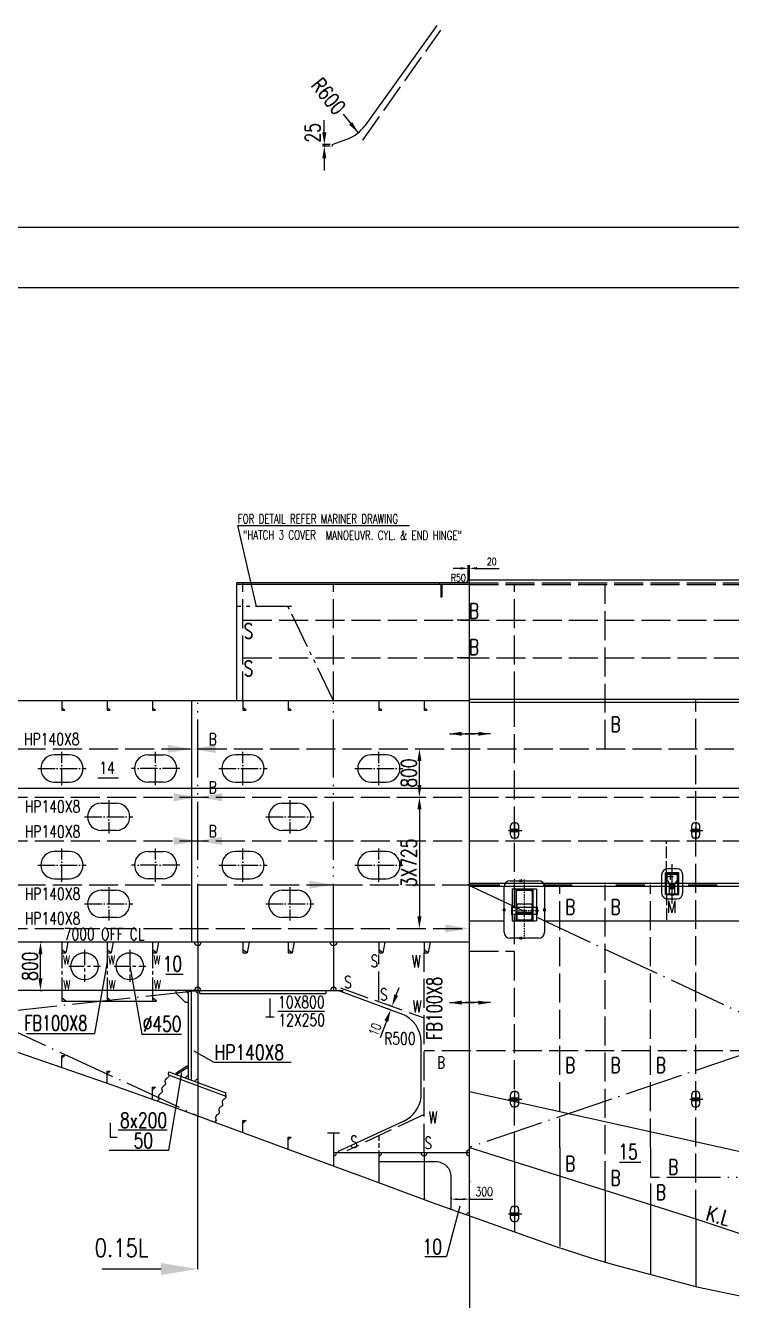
# Model space of a CAD drawing. Extents: x 373818 to 564480, y 322172 to 634257.
# Drawn here: x 432987 to 444682, y 334195 to 355310 of the extents above; entities that cross this region are included whole.
import ezdxf
from ezdxf.enums import TextEntityAlignment as Align

# ---------------------------------------------------------------- set-up
doc = ezdxf.new("R2010")
doc.units = 0
doc.header["$LTSCALE"] = 40
doc.header["$MEASUREMENT"] = 0
for name, pattern in [('ACAD_ISO02W100', [15, 12, -3]), ('ACAD_ISO03W100', [30, 12, -18]), ('ACAD_ISO04W100', [30.5, 24, -3, 0.5, -3]), ('ACAD_ISO05W100', [34, 24, -3, 0.5, -3, 0.5, -3]), ('CENTER', [50.800000000000004, 31.75, -6.35, 6.35, -6.35]), ('DASHDOT', [1, 0.5, -0.25, 0, -0.25]), ('H', [6, 4, -2]), ('HIDDEN', [0.375, 0.25, -0.125]), ('P01', [16.5, 10, -1.5, 1, -1.5, 1, -1.5])]:
    doc.linetypes.add(name, pattern=pattern)
doc.layers.get('0').update_dxf_attribs({"linetype": 'CONTINUOUS'})
doc.layers.get('DEFPOINTS').update_dxf_attribs({"linetype": 'CONTINUOUS'})
for name, color, linetype in [('BEAR', 7, 'CONTINUOUS'), ('BT_ENG', 7, 'CONTINUOUS'), ('C', 7, 'CONTINUOUS'), ('C-CEN', 4, 'ACAD_ISO04W100'), ('C-CON', 4, 'CONTINUOUS'), ('C-DAS', 4, 'ACAD_ISO02W100'), ('CENTER', 3, 'CENTER'), ('TEXT-25', 7, 'CONTINUOUS'), ('Y-CON', 2, 'CONTINUOUS'), ('Y-DAS', 2, 'ACAD_ISO02W100'), ('Y-H', 2, 'ACAD_ISO03W100'), ('Y-PH', 2, 'ACAD_ISO05W100')]:
    doc.layers.add(name, color=color, linetype=linetype)
doc.styles.add('DM', font='romans.shx', dxfattribs={"bigfont": 'hzdx.shx'})
doc.styles.add('ROMANS', font='romans.shx', dxfattribs={"width": 0.75, "height": 250, "bigfont": 'hzdx.shx'})
doc.dimstyles.new('DM-100', dxfattribs={"dimscale": 0, "dimtxt": 250, "dimasz": 200, "dimexe": 30, "dimexo": 30, "dimgap": 50, "dimtad": 1, "dimdec": 0, "dimzin": 0, "dimdsep": 46, "dimtxsty": 'ROMANS', "dimcen": 0, "dimclrd": 1, "dimclre": 1, "dimclrt": 1, "dimadec": 0, "dimazin": 0, "dimtfac": 1, "dimtdec": 0, "dimtmove": 0, "dimatfit": 3, "dimfxl": 0, "dimtolj": 1, "dimtzin": 0, "dimarcsym": 0})

# ---------------------------------------------------------------- blocks, each defined once
blk = doc.blocks.new('POT')
at = {"color": 90, "linetype": 'Continuous'}
for p, q in [((-0.9925530907421489, 0), (1.166671234090245, 0)), ((-0.6750000000001819, -0.75), (-0.6750000000001819, 0.75)), ((-0.6750000000001819, 0.1999999999534339), (0.6750000000001819, 0.1999999999534339)), ((-0.1750000000001819, 1.25), (0.1750000000001819, 1.250000000232831)), ((0, 1.440322933252901), (0, -1.517255435232073)), ((0.6750000000001819, -0.75), (0.6750000000001819, 0.7500000002328306)), ((-0.6750000000001819, -0.1999999999534339), (0.6750000000001819, -0.1999999999534339)), ((-0.1750000000001819, -1.25), (0.1750000000001819, -1.25))]:
    blk.add_line(p, q, dxfattribs=at)
for centre, start, end in [((-0.1750000000001819, 0.75), 90, 180), ((0.1750000000001819, 0.7500000002328306), 0, 90), ((-0.1750000000001819, -0.75), 180, 270), ((0.1750000000001819, -0.75), 270, 0)]:
    blk.add_arc(centre, 0.5, start, end, dxfattribs=at)
blk = doc.blocks.new('*X118')
at = {"color": 0}
for p, q in [((45016.56986430842, -1105591.827123129), (45022.20348385148, -1105586.193503586)), ((45016.56986430858, -1105589.705802785), (45020.08216350806, -1105586.193503586)), ((45016.56986430875, -1105587.584482441), (45017.96084316465, -1105586.193503585)), ((45016.61560235704, -1105593.902705424), (45024.27894996405, -1105586.239357817)), ((45018.44612453646, -1105594.193503588), (45024.56986430872, -1105588.069763816)), ((45020.56744487981, -1105594.193503588), (45024.56986430856, -1105590.191084159)), ((45022.68876522315, -1105594.193503588), (45024.56986430842, -1105592.312404503))]:
    blk.add_line(p, q, dxfattribs=at)
blk = doc.blocks.new('A$C0C446545')
at = {"color": 3, "linetype": 'DASHDOT'}
for p, q in [((0, -7.666666774312034), (0, 1)), ((0.2666666669538245, -1.800000013783574), (-1.066666667873506, -1.800000013783574)), ((-0.4000000004598405, -2.466666685417295), (-0.4000000004598405, -1.133333341917023)), ((0.666666667413665, -3.933333419961855), (-0.666666667413665, -3.933333419961855))]:
    blk.add_line(p, q, dxfattribs=at)
at = {"color": 5, "linetype": 'HIDDEN'}
for p, q in [((-1.466666668333346, -5.666666823206469), (-1.466666668333346, -0.8666667300276458)), ((1.466666668333346, -0.8666667297948152), (-1.466666668333346, -0.8666667300276458)), ((-1.266666668117978, -5.666666823206469), (-1.266666668117978, -0.8666667297948152)), ((1.266666668088874, -1.066666731378064), (-1.266666668117978, -1.066666731145233)), ((1.266666668088874, -5.6666668234393), (1.266666668088874, -0.8666667297948152)), ((1.466666668333346, -5.6666668234393), (1.466666668333346, -0.8666667297948152)), ((-1.266666668117978, -5.514889009762555), (1.266666668088874, -5.514889009762555)), ((-1.466666668333346, -5.666666823206469), (1.466666668333346, -5.6666668234393))]:
    blk.add_line(p, q, dxfattribs=at)
at = {"color": 7, "linetype": 'Continuous'}
for p, q in [((-1.133333334611962, -2.533333352766931), (-1.133333334611962, -1.466666677733883)), ((1.133333334611962, -2.533333352766931), (1.133333334611962, -1.466666677733883)), ((-0.6000000004423782, -5.506666765548289), (-0.6000000004423782, -3.400000082561746)), ((-0.5333333339949604, -4.400000090477988), (-0.5333333339367528, -3.466666749445722)), ((-0.4666666671982966, -3.400000082328916), (0.4666666671982966, -3.400000082328916)), ((0.466666667140089, -4.466666757594794), (-0.4666666672565043, -4.466666757594794)), ((0.5333333339367528, -3.466666749678552), (0.5333333338785451, -4.400000090477988)), ((0.6000000005878974, -5.506666765315458), (0.6000000005878974, -3.400000082561746))]:
    blk.add_line(p, q, dxfattribs=at)
at = {"color": 7}
for p, q in [((-1.133333334611962, -2.533333352766931), (-0.6000000004423782, -3.400000082561746)), ((-0.8666666676581372, -1.200000009033829), (0.8666666676581372, -1.200000009033829)), ((0.6000000005878974, -3.400000082561746), (1.133333334611962, -2.533333352766931)), ((-0.3333333334594499, -5.600000099511817), (0.3333333336340729, -5.600000099511817)), ((-0.3333333334594499, -5.773333434248343), (0.3333333336340729, -5.773333434015512))]:
    blk.add_line(p, q, dxfattribs=at)
blk.add_lwpolyline([(2.333333335991483, -5.333333441056311), (2.333333336020587, -1.333333333255723, 0.414213562373095), (1.000000002677552, 0), (-1.000000001135049, 0, 0.414213562373095), (-2.333333335991483, -1.333333333488554), (-2.333333335991483, -5.333333430811763, 0.414213562373095), (-1.000000002648449, -6.666666774312034), (1.000000002648449, -6.666666774312034, 0.4142135623714967)], format="xyb", close=True, dxfattribs=at)
for centre, major_axis, ratio, start_param, end_param in [((-0.8666666676581372, -1.466666677733883), (0.1885618091554437, 0.1885618091554437), 0.9999999998027771, 0.7853981634960596, 2.356194490093733), ((-0.4000000004598405, -1.800000013783574), (0.3299831660260679, 0.3299831660260679), 0.9999999999999998, 3.307422224985147e-09, 6.283185310487008), ((0.8666666676581372, -1.466666677733883), (-0.1885618091554437, 0.1885618091554437), 0.9999999998027773, 3.926990817085853, 5.497787143683526), ((-0.3333333334594499, -5.333333430811763), (-0.1885618091760232, 0.1885618091760232), 0.9999999996936377, 0.7853981635506293, 2.356194490039163), ((-0.3333333334594499, -5.506666765548289), (-0.1885618091760232, 0.1885618091760232), 0.9999999996936377, 0.7853981635506293, 2.356194490039163), ((0.3333333336340729, -5.333333430811763), (0.1885618091554437, 0.1885618091554437), 0.9999999998027771, 3.926990817085853, 5.497787143683526), ((0.3333333336340729, -5.506666765315458), (0.1885618091554437, 0.1885618091554437), 0.9999999998027771, 3.926990817085853, 5.497787143683526)]:
    blk.add_ellipse(centre, major_axis=major_axis, ratio=ratio, start_param=start_param, end_param=end_param, dxfattribs=at)
at = {"color": 7, "linetype": 'Continuous'}
for centre, major_axis, ratio, start_param, end_param in [((-0.4666666671982966, -3.466666749445722), (0.04714045230227158, 0.04714045230227158), 0.9999999983606968, 0.7853981642170998, 2.356194489372693), ((-0.4666666672565043, -4.400000090477988), (-0.04714045230227158, 0.04714045230227159), 0.9999999983606968, 0.7853981642170997, 2.356194489372693), ((0.4666666671982966, -3.466666749678552), (-0.04714045235049238, 0.04714045235049238), 0.9999999998073206, 3.926990817083581, 5.497787143685798), ((0.466666667140089, -4.400000090477988), (0.04714045230227158, 0.04714045230227158), 0.9999999983606968, 3.926990817806893, 5.497787142962486)]:
    blk.add_ellipse(centre, major_axis=major_axis, ratio=ratio, start_param=start_param, end_param=end_param, dxfattribs=at)
at = {"color": 2, "xscale": 0.1333333334769122, "yscale": 0.1333333344664425, "zscale": 0.1333333333333332}
blk.add_blockref('*X118', (-6002.742655387905, 147408.0935996855), dxfattribs=at)
blk = doc.blocks.new('*D126')
at = {"color": 1, "linetype": 'ByBlock', "transparency": 16777216}
blk.add_line((438246.9159325937, 344664.1178695883), (438499.7791315096, 344354.1820655352), dxfattribs=at)
blk.add_solid([(438399.1755157228, 344530.2219008047), (438347.5195483806, 344488.0780343188), (438499.7791315096, 344354.1820655352)], dxfattribs=at)
at = {"layer": 'DEFPOINTS', "color": 0, "linetype": 'ByBlock', "transparency": 16777216}
for p in [(438120.4843331357, 344819.0857716149), (438499.7791315096, 344354.1820655352)]:
    blk.add_point(p, dxfattribs=at)
at = {"color": 1, "linetype": 'ByBlock', "transparency": 16777216, "insert": (438006.4701229103, 344958.8336118352), "char_height": 250, "attachment_point": 5, "rotation": 309.2095157245626, "style": 'ROMANS'}
blk.add_mtext('\\A1;R600', dxfattribs=at)
blk = doc.blocks.new('*D127')
at = {"color": 1, "linetype": 'ByBlock', "transparency": 16777216}
for p, q in [((437937.0843153833, 344360.3830582125), (437937.0843153833, 344560.3830582125)), ((438034.9961420273, 344160.3830582125), (437907.0843153833, 344160.3830582125)), ((438034.9961420273, 344130.3830582125), (437907.0843153833, 344130.3830582125)), ((437937.0843153833, 344160.3830582125), (437937.0843153833, 344130.3830582125)), ((437937.0843153833, 344160.3830582125), (437937.0843153833, 344130.3830582125)), ((437937.0843153833, 343930.3830582125), (437937.0843153833, 343730.3830582125))]:
    blk.add_line(p, q, dxfattribs=at)
for points in [[(437903.75098205, 344360.3830582125), (437970.4176487167, 344360.3830582125), (437937.0843153833, 344160.3830582125)], [(437903.75098205, 343930.3830582125), (437970.4176487167, 343930.3830582125), (437937.0843153833, 344130.3830582125)]]:
    blk.add_solid(points, dxfattribs=at)
at = {"layer": 'DEFPOINTS', "color": 0, "linetype": 'ByBlock', "transparency": 16777216}
for p in [(437937.0843153833, 344130.3830582125), (438064.9961420273, 344160.3830582125), (438064.9961420273, 344130.3830582125)]:
    blk.add_point(p, dxfattribs=at)
at = {"color": 1, "linetype": 'ByBlock', "transparency": 16777216, "insert": (437743.4370474578, 344353.6281671175), "char_height": 250, "attachment_point": 5, "rotation": 90, "style": 'ROMANS'}
blk.add_mtext('\\A1;25', dxfattribs=at)
blk = doc.blocks.new('*D177')
at = {"color": 1, "linetype": 'ByBlock', "transparency": 16777216}
for p, q in [((430047.3164491937, 329695.2487737335), (430083.128587695, 329695.2487737335)), ((430053.128587695, 329095.2487737335), (430053.128587695, 329495.2487737335)), ((430047.3164491937, 328895.2487737335), (430083.128587695, 328895.2487737335))]:
    blk.add_line(p, q, dxfattribs=at)
for points in [[(430019.7952543617, 329495.2487737335), (430086.4619210283, 329495.2487737335), (430053.128587695, 329695.2487737335)], [(430019.7952543617, 329095.2487737335), (430086.4619210283, 329095.2487737335), (430053.128587695, 328895.2487737335)]]:
    blk.add_solid(points, dxfattribs=at)
at = {"layer": 'DEFPOINTS', "color": 0, "linetype": 'ByBlock', "transparency": 16777216}
for p in [(430017.3164491937, 329695.2487737335), (430053.128587695, 329695.2487737335), (430017.3164491937, 328895.2487737335)]:
    blk.add_point(p, dxfattribs=at)
at = {"color": 1, "linetype": 'ByBlock', "transparency": 16777216, "insert": (429878.128587695, 329295.2487737335), "char_height": 250, "attachment_point": 5, "rotation": 90, "style": 'ROMANS'}
blk.add_mtext('\\A1;800', dxfattribs=at)
blk = doc.blocks.new('A$C07C36C22')
at = {"color": 1, "linetype": 'Continuous'}
blk.add_line((-22.49999999132706, 1.047737896442413e-09), (22.49999999004649, 1.047737896442413e-09), dxfattribs=at)
blk.add_lwpolyline([(-15.00000000064028, -29.99999999871943), (-6.402842700481415e-10, 1.280568540096283e-09), (14.99999999935972, -29.99999999871943)], dxfattribs=at)
blk.add_arc((-6.402842700481415e-10, 1.047737896442413e-09), 15, 0, 180, dxfattribs=at)
blk = doc.blocks.new('A$C3AD834F0')
at = {"color": 3, "linetype": 'DASHDOT'}
for p, q in [((-1.164153218269348e-10, 454.9999988032505), (0, -535.0000011965167)), ((242.0000000155414, -60.00000119907781), (-241.9999999925494, -60.00000119907781))]:
    blk.add_line(p, q, dxfattribs=at)
at = {"color": 5, "linetype": 'HIDDEN'}
for p, q in [((-200.0000000026193, 304.9999988030177), (200.0000000256114, 304.9999988030177)), ((-200.0000000026193, 304.9999988030177), (-200.0000000026193, -235.0000054528937)), ((-140.0000000026193, 304.9999988030177), (-140.0000000026193, -235.0000054528937)), ((-140.0000000026193, 289.9999988030177), (140.0000000256114, 289.9999988030177)), ((140.0000000256114, 304.9999988030177), (140.0000000256114, -235.0000054528937)), ((200.0000000256114, 304.9999988030177), (200.0000000256114, -235.0000054528937)), ((-211.9999999826541, 2.499998800922185), (-199.999999992433, 2.499998800922185)), ((-211.9999999826541, 2.499998800922185), (-211.9999999826541, -122.5000011990778)), ((211.9999999826541, 2.499998800922185), (199.999999992433, 2.499998800922185)), ((211.9999999826541, 2.499998800922185), (211.9999999826541, -122.5000011990778)), ((-211.9999999826541, -122.5000011990778), (-199.999999992433, -122.5000011990778)), ((-199.999999992433, -2.500001199077815), (199.999999992433, -2.500001199077815)), ((-199.999999992433, -117.5000011990778), (199.999999992433, -117.5000011990778)), ((-198.499999953201, -2.500001199077815), (-199.4999999774154, -3.500001223292202)), ((-199.4999999768334, -3.500001220963895), (-199.4999999768334, -116.5000011702068)), ((-198.499999953201, -117.5000011990778), (-199.4999999774154, -116.5000011748634)), ((-198.499999953201, -2.500001199077815), (-198.499999953201, -117.5000011990778)), ((198.499999953201, -2.500001199077815), (199.4999999774154, -3.500001223292202)), ((198.499999953201, -2.500001199077815), (198.499999953201, -117.5000011990778)), ((198.499999953201, -117.5000011990778), (199.4999999774154, -116.5000011748634)), ((199.4999999768334, -3.500001220963895), (199.4999999768334, -116.5000011702068)), ((211.9999999826541, -122.5000011990778), (199.999999992433, -122.5000011990778)), ((200.0000000256114, -235.0000054528937), (-200.0000000026193, -235.0000054528937)), ((140.0000000256114, -226.2149319099262), (-140.0000000026193, -226.2149319099262))]:
    blk.add_line(p, q, dxfattribs=at)
at = {"color": 7, "linetype": 'Continuous'}
for p, q in [((-125, 54.99999880092219), (-125, -194.9995606904849)), ((-125, 54.99999880092219), (125, 54.99999880092219)), ((125, 54.99999880092219), (125, -194.9995606904849)), ((-125, -83.30157687189057), (125, -83.30157687189057)), ((-125, -95.00030021881685), (125, -95.00030021881685))]:
    blk.add_line(p, q, dxfattribs=at)
at = {"color": 1, "linetype": 'Continuous'}
blk.add_line((-125, 0), (125, 0), dxfattribs=at)
blk.add_lwpolyline([(-235.0000000001164, 434.9999988034833), (234.9999999998836, 434.9999988034833, -0.4142135623730951), (334.9999999998836, 334.9999988034833), (335, -415.0000011965167, -0.4142135623730951), (235, -515.0000011965167), (-235, -515.0000011965167, -0.4142135623730951), (-335, -415.0000011965167), (-335.0000000001164, 334.9999988034833, -0.4142135623730951)], format="xyb", close=True, dxfattribs=at)
at = {"color": 7, "linetype": 'Continuous'}
blk.add_lwpolyline([(127.5000000024447, 259.9999988032505), (127.5000000024447, -194.9995606902521, -0.414213562373056), (107.5000000024447, -214.9995606902521), (-107.5000000022119, -214.9995606902521, -0.4142135623731341), (-127.5000000022119, -194.9995606902521), (-127.5000000022119, 259.9999988032505, -0.4142135623730951), (-107.5000000022119, 279.9999988032505), (107.5000000024447, 279.9999988032505, -0.4142135623730951)], format="xyb", close=True, dxfattribs=at)
at = {"color": 7}
for centre, start, end in [((-105, -194.9995606904849), 180, 270), ((105, -194.9995606904849), 270, 0)]:
    blk.add_arc(centre, 20, start, end, dxfattribs=at)
at = {"color": 7, "linetype": 'Continuous', "rotation": 270}
for p in [(-49.66362520190887, 434.999998805346), (-49.66365698073059, -514.9999906027224)]:
    blk.add_blockref('A$C07C36C22', p, dxfattribs=at)
at = {"color": 7, "linetype": 'Continuous'}
for p in [(-335.0000000000582, -40.00000119651668), (334.9999999999418, -40.00000119651668)]:
    blk.add_blockref('A$C07C36C22', p, dxfattribs=at)

msp = doc.modelspace()

# ---------------------------------------------------------------- linework, layer by layer
for p, q in [((439799.4565683622, 355310.3462229957), (438608.021708773, 353649.4135995797)), ((438064.9961420273, 353340.4355026354), (438325.6964191311, 353435.3226435662)), ((440339.9961420273, 344105.3830582133), (440339.9961420273, 344155.3830582133)), ((433690.016142027, 340130.3830582138), (433656.676142027, 339951.7133606471)), ((434440.016142027, 340130.3830582138), (434406.676142027, 339951.7133606471)), ((435190.016142027, 340130.3830582138), (435156.676142027, 339951.7133606471)), ((436690.016142027, 340130.3830582138), (436656.676142027, 339951.7133606471)), ((437440.016142027, 340130.3830582138), (437406.676142027, 339951.7133606471)), ((438940.0161420271, 340130.3830582137), (438906.6761420271, 339951.713360647)), ((439690.0161420271, 340130.3830582137), (439656.6761420271, 339951.713360647)), ((434339.996142027, 339804.6286246683), (434128.3541337115, 338617.8983253517)), ((434714.996142027, 339735.1300536481), (434912.8315786619, 338605.3388411846)), ((435479.9961420269, 339330.3830582138), (435479.9961420269, 339291.1825020509)), ((435679.9961420269, 339330.3830582138), (435679.996142027, 337863.9926286562)), ((435729.9961420269, 339330.3830582138), (435729.9961420269, 337845.5220613147)), ((435859.996142027, 339330.3830582139), (437964.9961420269, 339330.3830582139)), ((435874.996142027, 339280.3830582139), (435874.9961420272, 339330.3830582139)), ((437964.9961420269, 339330.3830582139), (437964.9961420269, 339280.3830582139)), ((438089.996142027, 339330.3830582139), (438251.2149961804, 339330.3830582139)), ((438189.9961420274, 339325.9164483819), (439215.1845906473, 338942.402701067)), ((439124.171230534, 339243.210082494), (439176.0786453063, 339380.7090942148)), ((433656.676142027, 339151.7133606473), (435089.996142027, 339151.7133606472)), ((435635.6000309634, 339130.3830582139), (435479.9961420269, 339291.182502051)), ((435679.9961420269, 339130.3830582139), (435635.6000309634, 339130.3830582139)), ((435874.996142027, 339280.3830582139), (437964.9961420269, 339280.3830582139)), ((437942.3698693223, 338983.2222919713), (437169.0016595497, 338983.2222919713)), ((439022.4574303994, 339014.5458359551), (438989.0249177364, 339027.166983409)), ((439043.8541639454, 339071.3143456826), (439010.4216512823, 339083.9354931365)), ((438965.1661846688, 338822.3969639813), (438859.8842240172, 338543.5126156639)), ((435774.7570771883, 338331.5495518771), (436106.1098798043, 338142.7530523485)), ((439539.9961420257, 337560.9276737589), (439539.996142026, 338474.0983048995)), ((433589.996142027, 338253.9086787652), (433589.996142027, 338253.9086787652)), ((436106.1098798043, 338142.7530523485), (437388.5600240447, 338142.7530523485)), ((435479.9961420269, 337956.184287669), (435479.9961420269, 337937.8748980224)), ((445554.6408029679, 336495.7383972727), (440339.9961420273, 337648.3406536835)), ((435834.1461420272, 337257.0478695422), (435834.1461420272, 334716.4305822824)), ((435334.1688084554, 337013.5490418257), (434520.502384837, 337013.5490418257)), ((439254.908815461, 337167.4569070785), (438167.4843892618, 336660.2937785737)), ((434374.6509530434, 336686.0105698393), (435359.2936803222, 336686.0105698393)), ((438167.4843892618, 336660.2937785737), (438167.4843892618, 336640.2937785737)), ((439589.9961420271, 336490.2937785737), (438839.996142027, 336490.2937785737)), ((439789.9961420273, 336490.2937785737), (439589.9961420271, 336490.2937785737)), ((440039.9961420273, 335706.6834656688), (440039.9961420273, 336240.2937785737)), ((440339.9961420272, 336182.3931668307), (440339.9961420272, 336142.8580365471)), ((440184.3120956368, 335756.7630872355), (439958.6292668564, 334922.6532575232)), ((440339.9961420269, 335599.7793764496), (440339.9961420269, 328609.9878677356)), ((439600.4806917306, 334922.6532575232), (439958.6292668564, 334922.6532575232))]:
    msp.add_line(p, q)
at = {"color": 2}
msp.add_line((418280.0053250678, 350971.5503269851), (563380.0053250678, 350971.5503269881), dxfattribs=at)
at = {"ltscale": 1.5}
for p, q in [((436813.1038942953, 345689.8272757318, 26.98023331562181), (436503.491868563, 347029.262876079, -50.00000000000853)), ((436489.9961420269, 344130.3830582133), (436489.9961420269, 346080.2937785737))]:
    msp.add_line(p, q, dxfattribs=at)
at = {"color": 3, "linetype": 'ByBlock', "ltscale": 1.5}
for p, q in [((440194.9961420273, 346320.2937785739), (440069.9961420273, 346320.2937785739)), ((440319.9961420273, 346320.2937785739), (440339.9961420273, 346320.2937785739)), ((440464.9961420273, 346320.2937785739), (440831.6628086939, 346320.2937785739))]:
    msp.add_line(p, q, dxfattribs=at)
at = {"linetype": 'ByBlock', "ltscale": 1.5}
for p, q in [((440319.9961420273, 346130.2937785739), (440319.9961420273, 346370.2937785739)), ((440339.9961420273, 346050.2937785728), (440339.9961420273, 346370.2937785739))]:
    msp.add_line(p, q, dxfattribs=at)
at = {"color": 2, "linetype": 'P01', "ltscale": 1.5}
for p, q in [((437394.9961420372, 345689.8272757318), (436494.9961420509, 345689.8272757318)), ((438089.9961420269, 344128.267712481), (437334.996142038, 345689.8272757318))]:
    msp.add_line(p, q, dxfattribs=at)
at = {"color": 1, "linetype": 'ByBlock'}
for p, q in [((439512.6938835126, 342730.2937785738), (439512.6938835126, 343130.2937785739)), ((439512.6938835126, 342330.2937785738), (439512.6938835126, 340555.293778574))]:
    msp.add_line(p, q, dxfattribs=at)
at = {"color": 0, "lineweight": -2}
for p, q in [((440039.9961420273, 335906.132877902), (440039.9961420273, 335872.0737292614)), ((440139.9961420273, 335873.0737292614), (440239.9961420273, 335873.0737292614)), ((440339.9961420273, 335906.132877902), (440339.9961420273, 335872.0737292614)), ((440339.9961420273, 335873.0737292614), (440731.281856313, 335873.0737292614))]:
    msp.add_line(p, q, dxfattribs=at)
at = {"linetype": 'ACAD_ISO05W100'}
msp.add_line((444089.9961420273, 335547.6014708814), (445539.9961420272, 335060.3671282071), dxfattribs=at)
at = {"color": 0, "linetype": 'ByBlock'}
msp.add_line((435234.1461420272, 334716.4305822824), (434255.7686810631, 334716.4305822824), dxfattribs=at)
for points in [[(440339.9961420273, 344155.3830582133), (512339.9961420272, 344155.3830582134)], [(440339.9961420273, 344105.3830582133), (512339.9961420272, 344105.3830582134)], [(431239.996142027, 342680.3830582128), (458989.996142027, 342680.3830582097)], [(440339.9961420273, 341105.2937785736), (465439.9961420271, 341105.2937785736)], [(440339.9961420273, 341055.2937785736), (465439.9961420271, 341055.2937785736)], [(435357.8596506211, 337929.6909536089), (436305.5730229593, 337579.594880324)], [(435361.2906952151, 337981.7260370053), (436306.1740337823, 337632.6754103072)]]:
    msp.add_lwpolyline(points)
for centre in [(433964.996142027, 339730.3830582139), (434714.996142027, 339730.3830582139)]:
    msp.add_circle(centre, 225)
for centre, radius, start, end in [((438120.4843331357, 353999.1382160377), 600, 290.0000000000028, 324.3470351407295), ((435679.9961420269, 339330.3830582139), 35, 180, 269.9999999991424), ((435839.996142027, 339330.3830582139), 50, 0, 180), ((435839.9961420275, 339330.3830582139), 35, 180, 269.9999999991424), ((438089.996142027, 339330.3830582139), 50, 0, 180), ((439039.996142026, 338474.0983048996), 500, 359.9999999999814, 69.48963043936233), ((435679.9961420269, 337863.9926286562), 50, 90, 159.7251980305145), ((435839.996142027, 337804.8868131633), 50, 90.00000000013338, 159.7251980304914), ((439043.5692935091, 337620.5966277621), 500, 295.0038426414465, 353.1461070785969), ((438089.9961420271, 336640.2937785737), 50, 270, 0), ((438839.996142027, 336640.2937785737), 50, 270, 0), ((439589.996142027, 336640.2937785737), 50, 180, 0), ((440339.9961420273, 336640.2937785737), 50, 90, 270), ((439789.9961420273, 336240.2937785737), 250, 0, 90.00000000000037), ((440339.9961420273, 335599.7793764494), 50, 90, 160.3866289276889)]:
    msp.add_arc(centre, radius, start, end)
at = {"ltscale": 1.5}
msp.add_arc((440269.9961420273, 346130.2937785739, 50.00000000000978), 50, 270, 7.016477563892661e-15, dxfattribs=at)
at = {"color": 3, "linetype": 'ByBlock', "ltscale": 1.5}
for points in [[(440194.9961420273, 346341.1271119072), (440194.9961420273, 346299.4604452405), (440319.9961420273, 346320.2937785739)], [(440464.9961420273, 346341.1271119072), (440464.9961420273, 346299.4604452405), (440339.9961420273, 346320.2937785739)]]:
    msp.add_solid(points, dxfattribs=at)
at = {"color": 1, "linetype": 'ByBlock'}
for points in [[(435339.9961571669, 343396.9604427171), (435339.9961571669, 343263.6271093838), (435739.9961571669, 343330.2937760504)], [(436139.9961723068, 343396.9604452404), (436139.9961723068, 343263.6271119072), (435739.9961723068, 343330.2937785738)], [(439479.3605501793, 343130.2937785739), (439546.0272168459, 343130.2937785739), (439512.6938835126, 343330.2937785739)], [(439479.3605501793, 342730.2937785738), (439546.0272168459, 342730.2937785738), (439512.6938835126, 342530.2937785738)], [(435439.9961571668, 342596.9604376706), (435439.9961571668, 342463.6271043373), (435839.9961571668, 342530.293771004)], [(436239.9961723067, 342596.9604401939), (436239.9961723067, 342463.6271068607), (435839.9961723067, 342530.2937735273)], [(439479.3605501793, 342330.2937785738), (439546.0272168459, 342330.2937785738), (439512.6938835126, 342530.2937785738)], [(435439.9961571668, 341871.9604376706), (435439.9961571668, 341738.6271043373), (435839.9961571668, 341805.293771004)], [(436239.9961723067, 341871.9604401939), (436239.9961723067, 341738.6271068607), (435839.9961723067, 341805.2937735273)], [(437689.996126887, 341146.9604427172), (437689.996126887, 341013.627109384), (438089.996126887, 341080.2937760506)], [(439479.3605501793, 340555.293778574), (439546.0272168459, 340555.293778574), (439512.6938835126, 340355.293778574)], [(439939.9961268874, 340421.9604427174), (439939.9961268874, 340288.6271093841), (440339.9961268874, 340355.2937760507)]]:
    msp.add_solid(points, dxfattribs=at)
for points in [[(439096.6508052379, 339265.1606278156), (439159.0211067786, 339241.6151414078), (439057.1994967851, 339066.2769799898)], [(438933.9810338984, 338834.1697071852), (438996.3513354391, 338810.6242207774), (439035.8026438919, 339009.5078686032)]]:
    msp.add_solid(points)
at = {"color": 0}
for points in [[(440139.9961420273, 335889.7403959281), (440139.9961420273, 335856.4070625947), (440039.9961420273, 335873.0737292614)], [(440239.9961420273, 335889.7403959281), (440239.9961420273, 335856.4070625947), (440339.9961420273, 335873.0737292614)]]:
    msp.add_solid(points, dxfattribs=at)
at = {"color": 0, "linetype": 'ByBlock'}
msp.add_solid([(435234.1461420272, 334816.4305822824), (435234.1461420272, 334616.4305822824), (435834.1461420272, 334716.4305822824)], dxfattribs=at)
at = {"layer": 'BEAR'}
for centre, start, end in [((435839.996142027, 340134.8496680451), 184.2692476541481, 355.7307523458518), ((435839.996142027, 340134.8496680457), 184.2692476547024, 355.7307523452976), ((435839.996142027, 340134.8496680449), 184.2692476539777, 355.7307523460223), ((435839.996142027, 340134.8496680449), 184.2692476539777, 355.7307523460223), ((435839.996142027, 340134.8496680449), 184.2692476533399, 355.7307523466602), ((435839.996142027, 340134.8496680451), 270.0000000000556, 355.7307523458518), ((438089.9961420269, 340134.8496680449), 184.2692476539777, 355.7307523460223), ((438089.9961420269, 340134.8496680449), 184.2692476539777, 355.7307523460223), ((438089.9961420269, 340134.8496680457), 184.2692476547024, 355.7307523452976), ((438089.9961420269, 340134.8496680451), 184.2692476541481, 355.7307523458518), ((438089.9961420269, 340134.8496680449), 184.2692476533399, 355.7307523466602), ((438089.9961420269, 340134.8496680449), 184.2692476533399, 355.7307523466602), ((438089.9961420269, 340134.8496680457), 184.2692476533399, 355.7307523466602), ((438089.9961420269, 340134.8496680451), 184.2692476533399, 355.7307523466602), ((438089.9961420269, 340134.8496680451), 270.0000000000556, 355.7307523458518), ((438089.9961420269, 340134.8496680451), 270, 355.7307523466602)]:
    msp.add_arc(centre, 60, start, end, dxfattribs=at)
at = {"layer": 'BT_ENG'}
msp.add_line((415780.0053250678, 351971.5503269881), (564380.0053250678, 351971.5503269881), dxfattribs=at)
at = {"layer": 'C'}
for p, q in [((435659.9705543023, 338077.2028294598), (435479.9961420269, 337956.1842876689)), ((435673.9205944277, 338056.4568327255), (435493.9461821523, 337935.4382909346)), ((435679.9961420269, 338077.2028294598), (435659.9705543023, 338077.2028294598)), ((435359.2936803222, 336686.0105698393), (435576.4404962336, 337967.1703576479))]:
    msp.add_line(p, q, dxfattribs=at)
for points in [[(435320.1574078926, 337868.978407522), (435297.3880272103, 337834.840692127), (435305.9266889376, 337780.7898017581), (435265.475454964, 337741.4358795523)], [(435265.4754549639, 337741.4358795523), (435242.7060742815, 337707.2981641573), (435251.2447360089, 337653.2472737884), (435210.7935020353, 337613.8933515827)], [(436266.920691992, 337522.4401302128), (436244.1513113096, 337488.3024148177), (436252.6899730369, 337434.2515244489), (436212.2387390633, 337394.8976022431)], [(436212.2387390633, 337394.8976022431), (436189.4693583809, 337360.7598868481), (436198.0080201082, 337306.7089964792), (436157.5567861346, 337267.3550742735)]]:
    msp.add_spline(points, degree=3, dxfattribs=at)
for points, knots in [([(435361.2906952151, 337981.7260370053), (435356.5663771098, 337975.683756822), (435344.3358222256, 337953.8246837948), (435376.6117168601, 337902.8241381079), (435339.1680696341, 337880.3757613702), (435320.1574078927, 337868.978407522)], [18.71734030597844, 18.71734030597844, 18.71734030597844, 18.71734030597844, 41.03447707782202, 95.7556566499216, 152.1917578880991, 152.1917578880991, 152.1917578880991, 152.1917578880991]), ([(435210.9340715458, 337613.9776266476), (435200.4258355494, 337603.3149846219), (435175.9044303868, 337578.4332665768), (435207.7427509028, 337528.1241507967), (435186.8983706615, 337506.8061964617), (435176.1979303757, 337499.1197812659)], [0, 0, 0, 0, 41.03447707782202, 95.7556566499216, 131.664864314241, 131.664864314241, 131.664864314241, 131.664864314241]), ([(436306.1740337823, 337632.6754103073), (436302.4033959675, 337627.3902803035), (436291.8418872604, 337606.1127060052), (436323.3750009595, 337556.2858607986), (436285.9313537334, 337533.837484061), (436266.920691992, 337522.4401302128)], [21.78905230260109, 21.78905230260109, 21.78905230260109, 21.78905230260109, 41.03447707782202, 95.7556566499216, 152.1917578880991, 152.1917578880991, 152.1917578880991, 152.1917578880991]), ([(436157.6973556452, 337267.4393493383), (436147.1891196488, 337256.7767073128), (436122.6677144862, 337231.8949892676), (436155.0589816923, 337180.7121383594), (436132.5825979525, 337159.2006598382), (436120.8884310402, 337151.1220143645)], [0, 0, 0, 0, 41.03447707782202, 95.7556566499216, 133.9515317561514, 133.9515317561514, 133.9515317561514, 133.9515317561514])]:
    msp.add_open_spline(points, degree=3, knots=knots, dxfattribs=at)
at = {"layer": 'C-CEN', "ltscale": 0.3}
for p, q in [((433589.9961420269, 342730.3384183934), (433589.9961420269, 343280.3384183934)), ((435141.9981180109, 342730.3384183934), (435141.9981180109, 343280.3384183934)), ((436589.996142027, 342730.3384183934), (436589.996142027, 343280.3384183934)), ((438839.9961420269, 342730.3384183934), (438839.9961420269, 343280.3384183934)), ((433189.9961420269, 343005.3384183934), (433989.9961420269, 343005.3384183934)), ((435541.9981180109, 343005.3384183934), (434741.9981180109, 343005.3384183934)), ((436189.996142027, 343005.3384183934), (436989.996142027, 343005.3384183934)), ((438439.9961420269, 343005.3384183934), (439239.9961420269, 343005.3384183934)), ((434365.9971300189, 342480.383058213), (434365.9971300189, 341930.383058213)), ((437365.9971300188, 342480.383058213), (437365.9971300188, 341930.383058213)), ((433965.9971300189, 342205.383058213), (434765.9971300189, 342205.383058213)), ((436965.9971300188, 342205.383058213), (437765.9971300188, 342205.383058213)), ((433589.9961420269, 341130.3384183935), (433589.9961420269, 341680.3384183935)), ((435141.9981180109, 341130.3384183935), (435141.9981180109, 341680.3384183935)), ((436589.996142027, 341130.3384183935), (436589.996142027, 341680.3384183935)), ((438839.9961420269, 341130.3384183935), (438839.9961420269, 341680.3384183935)), ((433189.9961420269, 341405.3384183935), (433989.9961420269, 341405.3384183935)), ((435541.9981180109, 341405.3384183935), (434741.9981180109, 341405.3384183935)), ((436189.996142027, 341405.3384183935), (436989.996142027, 341405.3384183935)), ((438439.9961420269, 341405.3384183935), (439239.9961420269, 341405.3384183935)), ((434365.9971300188, 341038.635848262), (434365.9971300188, 340488.635848262)), ((437365.9971300187, 341038.635848262), (437365.9971300187, 340488.635848262)), ((433965.9971300188, 340763.635848262), (434765.9971300188, 340763.635848262)), ((436965.9971300187, 340763.635848262), (437765.9971300187, 340763.635848262))]:
    msp.add_line(p, q, dxfattribs=at)
at = {"layer": 'C-CEN'}
for p, q in [((453089.9961420273, 341055.2937785736), (440339.9961420274, 336730.2937785737)), ((440364.9961420273, 341055.2937785736), (453114.9961420273, 335090.2937785737)), ((431339.996142027, 339330.3830582139), (435839.996142027, 337254.8868131632)), ((431339.996142027, 338835.6336277793), (435839.996142027, 339330.3830582139))]:
    msp.add_line(p, q, dxfattribs=at)
at = {"layer": 'C-CON'}
for p, q in [((438064.9961420273, 353340.4355026354), (438064.9961420273, 353310.4355026353)), ((440339.9961420271, 346080.2937785728, 50.00000000000853), (436489.996142027, 346080.2937785728, 50.00000000000843)), ((439839.9961420272, 346080.2937785727, 50.0000000000291), (439839.9961420272, 346050.2937785728, 50.0000000000291)), ((440319.9961420273, 346130.2937785739, 50.00000000000853), (465859.996142027, 346130.2937785739, 50.00000000000853)), ((440339.9961420271, 346050.2937785728, 50.00000000000853), (436489.9961420271, 346050.2937785728, 50.00000000000843)), ((439864.9961420272, 346050.2937785728, 50.0000000000291), (439864.9961420272, 345850.2937785728, 50.0000000000291)), ((439884.9961420272, 346050.2937785728, 50.0000000000291), (439884.9961420272, 345850.2937785728, 50.0000000000291)), ((439864.9961420272, 345850.2937785728, 50.0000000000291), (439884.9961420272, 345850.2937785728, 50.0000000000291)), ((435739.9961420273, 340130.3830582138), (435739.996142027, 344130.3830582133)), ((433714.9961420269, 343230.3384183934), (433464.9961420269, 343230.3384183934)), ((435016.9981180109, 343230.3384183934), (435266.9981180109, 343230.3384183934)), ((436714.996142027, 343230.3384183934), (436464.996142027, 343230.3384183934)), ((438964.9961420269, 343230.3384183934), (438714.9961420269, 343230.3384183934)), ((433464.9961420269, 342780.3384183934), (433714.9961420269, 342780.3384183934)), ((434188.0171691988, 342852.2139051497), (434529.3909471161, 342852.2139051497)), ((435266.9981180109, 342780.3384183934), (435016.9981180109, 342780.3384183934)), ((436464.996142027, 342780.3384183934), (436714.996142027, 342780.3384183934)), ((438714.9961420269, 342780.3384183934), (438964.9961420269, 342780.3384183934)), ((434240.9971300189, 342430.383058213), (434490.9971300189, 342430.383058213)), ((437240.9971300188, 342430.383058213), (437490.9971300188, 342430.383058213)), ((434490.9971300189, 341980.383058213), (434240.9971300189, 341980.383058213)), ((437490.9971300188, 341980.383058213), (437240.9971300188, 341980.383058213)), ((433714.9961420269, 341630.3384183935), (433464.9961420269, 341630.3384183935)), ((435016.9981180109, 341630.3384183935), (435266.9981180109, 341630.3384183935)), ((436714.996142027, 341630.3384183935), (436464.996142027, 341630.3384183935)), ((438964.9961420269, 341630.3384183935), (438714.9961420269, 341630.3384183935)), ((433464.9961420269, 341180.3384183935), (433714.9961420269, 341180.3384183935)), ((435266.9981180109, 341180.3384183935), (435016.9981180109, 341180.3384183935)), ((436464.996142027, 341180.3384183935), (436714.996142027, 341180.3384183935)), ((438714.9961420269, 341180.3384183935), (438964.9961420269, 341180.3384183935)), ((434240.9971300188, 340988.635848262), (434490.9971300188, 340988.635848262)), ((437240.9971300187, 340988.635848262), (437490.9971300187, 340988.635848262)), ((434490.9971300188, 340538.635848262), (434240.9971300188, 340538.635848262)), ((437490.9971300187, 340538.635848262), (437240.9971300187, 340538.635848262)), ((435313.0042425531, 339599.8285010708), (435601.7774395482, 339599.8285010708)), ((433002.4488311937, 338617.8983253517), (434128.3541337114, 338617.8983253517)), ((434912.8315786619, 338605.3388411846), (435570.9713358218, 338605.3388411846)), ((442824.8834144032, 336486.3822662566), (443180.042601222, 336486.3822662566))]:
    msp.add_line(p, q, dxfattribs=at)
for points in [[(440339.9961420273, 340480.3830582128), (440914.9961420269, 340480.3830582126)], [(441584.996142027, 340480.3830582125), (445824.9961362158, 340480.3830582113)]]:
    msp.add_lwpolyline(points, dxfattribs=at)
for centre, start, end in [((433464.9961420269, 343005.3384183934), 90.00000000000001, 270), ((433714.9961420269, 343005.3384183934), 270, 90.00000000000001), ((435016.9981180109, 343005.3384183934), 90.00000000000001, 270), ((435266.9981180109, 343005.3384183934), 270, 90.00000000000001), ((436464.996142027, 343005.3384183934), 90.00000000000001, 270), ((436714.996142027, 343005.3384183934), 270, 90.00000000000001), ((438714.9961420269, 343005.3384183934), 90.00000000000001, 270), ((438964.9961420269, 343005.3384183934), 270, 90.00000000000001), ((434240.9971300189, 342205.383058213), 90, 270), ((434490.9971300189, 342205.383058213), 270, 90), ((437240.9971300188, 342205.383058213), 90, 270), ((437490.9971300188, 342205.383058213), 270, 90), ((433464.9961420269, 341405.3384183935), 90.00000000000001, 270), ((433714.9961420269, 341405.3384183935), 270, 90.00000000000001), ((435016.9981180109, 341405.3384183935), 90.00000000000001, 270), ((435266.9981180109, 341405.3384183935), 270, 90.00000000000001), ((436464.996142027, 341405.3384183935), 90.00000000000001, 270), ((436714.996142027, 341405.3384183935), 270, 90.00000000000001), ((438714.9961420269, 341405.3384183935), 90.00000000000001, 270), ((438964.9961420269, 341405.3384183935), 270, 90.00000000000001), ((434240.9971300188, 340763.635848262), 90, 270), ((434490.9971300188, 340763.635848262), 270, 90), ((437240.9971300187, 340763.635848262), 90, 270), ((437490.9971300187, 340763.635848262), 270, 90)]:
    msp.add_arc(centre, 225, start, end, dxfattribs=at)
at = {"layer": 'C-DAS'}
for p, q in [((438576.5059503154, 353412.3610909026), (439864.9961420273, 355231.0136719521)), ((440339.9961420273, 346080.2937785739, 50.00000000000853), (465890.642892094, 346080.2937785739, 50.00000000000853)), ((440339.9961420273, 346050.2937785739, 50.00000000000853), (512339.996142027, 346050.2937785739, 50.00000000000853)), ((440364.9961420273, 341080.2937785736), (440314.9961420273, 341080.2937785736)), ((441839.996142027, 336730.3830582133), (441839.9961420271, 341080.2937785736)), ((442589.996142027, 336020.6783939584), (442589.9961420271, 341080.2937785736)), ((443339.996142027, 336730.3830582133), (443339.9961420271, 341080.2937785736)), ((438839.9961420273, 339165.5031155532), (438839.9961420273, 339923.4563240756)), ((439589.9961420253, 336640.2937785737), (439589.9961420265, 339951.713360647)), ((438207.5149868895, 339372.7468879986), (439592.7747296561, 338873.9558318247)), ((439589.996142027, 337274.7567272833), (438311.3622169142, 336672.7683458704)), ((441839.996142027, 336730.3830582132), (441839.996142027, 336257.2168554969)), ((443339.996142027, 336730.3830582132), (443339.996142027, 335784.13993242))]:
    msp.add_line(p, q, dxfattribs=at)
for points in [[(436589.9961420269, 345460.2937785736), (516669.9211297562, 345460.2937785737)], [(436589.9961420269, 344840.2937785737), (517400.3971845618, 344840.2937785737)], [(426839.996142027, 343330.2937785739), (515339.9961420272, 343330.2937785742)], [(422339.996142027, 342530.2937785738), (440339.9961117472, 342530.2937785739)], [(440339.9961117473, 342530.2937785739), (470339.9961420271, 342530.293778574)], [(425339.996142027, 341805.2937785739), (515339.9961420272, 341805.2937785742)], [(426839.9961420271, 341080.2937785739), (438089.9961420269, 341080.293778574)], [(443339.996142027, 340480.3830582114), (444089.9961420272, 340480.3830582113)], [(428339.996142027, 340355.2937785739), (440339.9961420273, 340355.293778574)], [(440339.9961420273, 339980.2937785736), (441089.9961420271, 339980.2937785736)]]:
    msp.add_lwpolyline(points, dxfattribs=at)
at = {"layer": 'CENTER', "ltscale": 0.2}
for p, q in [((433964.996142027, 340000.0800938822), (433964.996142027, 339470.1800134141)), ((434714.996142027, 340000.0800938822), (434714.996142027, 339470.1800134141)), ((433589.996142027, 339951.7133606471), (433589.996142027, 339330.3830582139)), ((434339.996142027, 339951.7133606471), (434339.996142027, 339330.3830582139)), ((435089.996142027, 339951.7133606471), (435089.996142027, 339330.3830582139)), ((433707.3304509674, 339730.3830582139), (434230.8671778813, 339730.3830582139)), ((434457.3304509674, 339730.3830582139), (434980.8671778813, 339730.3830582139))]:
    msp.add_line(p, q, dxfattribs=at)
at = {"layer": 'DEFPOINTS', "color": 0, "linetype": 'ByBlock'}
msp.add_point((438900.610763083, 354240.4123346609), dxfattribs=at)
at = {"layer": 'DEFPOINTS', "color": 0, "linetype": 'ByBlock', "ltscale": 1.5}
msp.add_point((440339.9961420273, 346320.2937785739), dxfattribs=at)
at = {"layer": 'DEFPOINTS', "color": 0}
for p in [(440039.9961420273, 335906.132877902), (440339.9961420273, 335906.132877902), (440339.9961420273, 335873.0737292614)]:
    msp.add_point(p, dxfattribs=at)
at = {"layer": 'TEXT-25'}
msp.add_line((436503.491868563, 347029.262876079, -50.00000000000853), (439348.2387047751, 347029.262876079, -50.00000000000853), dxfattribs=at)
at = {"layer": 'Y-CON'}
for p, q in [((440339.9961420273, 344130.3830582133), (440339.9961420273, 346130.2937785737)), ((440339.9961420272, 345460.2937785736), (440139.9961420272, 345460.2937785736)), ((440339.9961420272, 344840.2937785737), (440139.9961420272, 344840.2937785737)), ((440339.9961420273, 335599.7793764494), (440339.9961420273, 344130.3830582133)), ((440339.9961420273, 340130.3830582137), (427698.6554145544, 340130.383058214)), ((435839.996142027, 340130.3830582138), (435839.9961420268, 337254.8868131633)), ((438089.996142027, 340130.3830582137), (438089.996142027, 339330.3830582139)), ((435859.9961420272, 339330.3830582139), (429942.0951214553, 339330.3830582139)), ((437964.9961420269, 339330.3830582139), (438214.9961420269, 339330.3830582139)), ((437037.2398852197, 339196.2688731968), (437037.2398852197, 338892.5677947481)), ((436968.9009579307, 338892.5677947481), (437105.5788125087, 338892.5677947481)), ((434388.3857061478, 337138.7442757774), (434388.3857061478, 336897.6726293063)), ((434388.3857061478, 336897.6726293063), (434506.467858111, 336897.6726293063)), ((438089.996142027, 336973.7112827942), (438089.996142027, 336423.7112827941)), ((440339.996142027, 336640.2937785737), (438089.996142027, 336640.2937785737)), ((438839.996142027, 336640.2937785737), (438839.996142027, 336146.287758974)), ((439589.996142027, 336640.2937785737), (439589.996142027, 335868.8394831119)), ((440339.9961420274, 336730.2937785737), (444089.9961420273, 335547.6014708814)), ((441089.9961420272, 336493.7553170353), (441089.9961420272, 335332.5191534011)), ((441839.996142027, 336257.2168554969), (441839.996142027, 335090.2937785738)), ((442589.996142027, 336020.6783939584), (442589.996142027, 334829.1183652555)), ((443339.9961420267, 335784.13993242), (443339.996142027, 334626.4228341052)), ((444089.9961420271, 335547.6014708815), (444089.9961420274, 334428.2750160788))]:
    msp.add_line(p, q, dxfattribs=at)
at = {"layer": 'Y-CON', "linetype": 'H', "ltscale": 0.5}
msp.add_line((438839.996142027, 336921.6523107711), (438839.996142027, 336640.2937785737), dxfattribs=at)
at = {"layer": 'Y-CON'}
for points in [[(420726.0772787184, 344130.3830582133), (440339.9961420273, 344130.3830582133)], [(433589.996142027, 340130.3830582138), (433589.996142027, 339951.7133606471), (433656.676142027, 339951.7133606471), (433589.996142027, 340005.0573606472)], [(434339.996142027, 340130.3830582138), (434339.996142027, 339951.7133606471), (434406.676142027, 339951.7133606471), (434339.996142027, 340005.0573606472)], [(435089.996142027, 340130.3830582138), (435089.996142027, 339951.7133606471), (435156.676142027, 339951.7133606471), (435089.996142027, 340005.0573606471)], [(436589.996142027, 340130.3830582138), (436589.996142027, 339951.7133606471), (436656.676142027, 339951.7133606471), (436589.996142027, 340005.0573606471)], [(437339.996142027, 340130.3830582138), (437339.996142027, 339951.7133606471), (437406.676142027, 339951.7133606471), (437339.996142027, 340005.0573606471)], [(438839.9961420271, 340130.3830582137), (438839.9961420271, 339951.713360647), (438906.6761420271, 339951.713360647), (438839.9961420271, 340005.0573606471)], [(439589.9961420271, 340130.3830582137), (439589.9961420271, 339951.713360647), (439656.6761420271, 339951.713360647), (439589.9961420271, 340005.0573606471)], [(433589.996142027, 339330.3830582139), (433589.996142027, 339151.7133606473), (433656.676142027, 339151.7133606473), (433589.996142027, 339205.0573606472)], [(434339.996142027, 339330.3830582139), (434339.996142027, 339151.7133606473), (434406.676142027, 339151.7133606473), (434339.996142027, 339205.0573606472)], [(435089.996142027, 339330.3830582139), (435089.996142027, 339151.7133606472), (435156.676142027, 339151.7133606472), (435089.996142027, 339205.0573606472)], [(431989.9957212169, 338605.5837767137), (434323.1957212169, 337801.1037767137), (435239.9957212169, 337476.5337767137), (438336.8957212169, 336332.5037767137), (438489.9957212169, 336275.7637767137), (439722.4957212169, 335819.8237767137), (441739.9957212169, 335100.8937767137), (442369.5957212169, 334896.0937767137), (442704.5957212169, 334794.2937767137), (444106.9957212169, 334423.7837767137), (445542.0957212169, 334122.8437767137), (447002.7957212169, 333873.7617767137), (448239.9957212169, 333695.8157767137), (450310.9957212169, 333460.9457767137), (452434.7957212169, 333313.2937767137), (454559.8957212169, 333229.1779767137), (454739.9957212169, 333223.7139767137), (455443.5957212169, 333203.9001767137), (459498.0957212169, 333139.1337867137), (461239.9957212169, 333131.8851367137), (463592.6957212169, 333130.2937785737), (465339.9957212169, 333130.2937785737), (504739.9957212169, 333130.2937785737)]]:
    msp.add_lwpolyline(points, dxfattribs=at)
at = {"layer": 'Y-DAS'}
for p, q in [((436589.9961420269, 344130.3830582133), (436589.9961420269, 346080.2937785737)), ((438089.9961420269, 344130.3830582133), (438089.9961420269, 346050.2937785728)), ((441089.9961420271, 344130.3830582129), (441089.9961420271, 346050.2937785738)), ((442589.9961420271, 343330.293778574), (442589.9961420271, 346050.2937785738)), ((441089.9961420272, 336493.7553170353), (441089.9961420271, 344130.3830582133)), ((444089.9961420273, 335547.6014708814), (444089.9961420273, 344130.3830582133)), ((438089.9961420269, 341080.2937785739), (440339.9961420273, 341080.2937785736)), ((440364.9961420274, 338330.2937785737), (439589.9961420272, 338330.2937785737)), ((515339.9961420272, 338330.2937785737), (440339.9961420274, 338330.2937785736)), ((437989.996142027, 336973.7112827942), (438189.996142027, 336973.7112827942)), ((444089.9961420273, 336230.2937785737), (443339.996142027, 336230.2937785737))]:
    msp.add_line(p, q, dxfattribs=at)
at = {"layer": 'Y-DAS', "ltscale": 0.4}
for p, q in [((443604.9961354017, 341280.2937800463), (443604.9961354017, 341805.293778574)), ((443604.9961354017, 340931.6771090488), (443604.9961354015, 340480.3830582114))]:
    msp.add_line(p, q, dxfattribs=at)
at = {"layer": 'Y-DAS'}
for points in [[(433589.996142027, 344130.3830582132), (433589.996142027, 343970.3830582133), (433639.996142027, 343970.3830582133), (433589.996142027, 344015.1835663569)], [(434339.996142027, 344130.3830582132), (434339.996142027, 343970.3830582133), (434389.996142027, 343970.3830582133), (434339.996142027, 344015.1835663569)], [(435089.996142027, 344130.3830582132), (435089.996142027, 343970.3830582133), (435139.996142027, 343970.3830582133), (435089.996142027, 344015.1835663569)], [(436589.996142027, 344130.3830582132), (436589.996142027, 343970.3830582133), (436639.996142027, 343970.3830582133), (436589.996142027, 344015.1835663569)], [(437339.996142027, 344130.3830582132), (437339.996142027, 343970.3830582133), (437389.996142027, 343970.3830582133), (437339.996142027, 344015.1835663569)], [(438839.996142027, 344130.3830582132), (438839.996142027, 343970.3830582133), (438889.996142027, 343970.3830582133), (438839.996142027, 344015.1835663569)], [(439589.996142027, 344130.3830582132), (439589.996142027, 343970.3830582133), (439639.996142027, 343970.3830582133), (439589.996142027, 344015.1835663569)], [(433589.996142027, 338053.9086787652), (433589.996142027, 338253.9086787652), (433639.996142027, 338253.9086787652), (433589.996142027, 338209.1081706216)], [(434339.996142027, 337795.1560099354), (434339.996142027, 337995.1560099354), (434389.996142027, 337995.1560099354), (434339.996142027, 337950.3555017918)], [(435089.996142027, 337529.6373581029), (435089.996142027, 337729.6373581029), (435139.996142027, 337729.6373581029), (435089.996142027, 337684.8368499593)], [(436589.996142027, 336977.8283030402), (436589.996142027, 337177.8283030402), (436639.996142027, 337177.8283030402), (436589.996142027, 337133.0277948966)], [(437339.996142027, 336700.7697929172), (437339.996142027, 336900.7697929172), (437389.996142027, 336900.7697929172), (437339.996142027, 336855.9692847736)]]:
    msp.add_lwpolyline(points, dxfattribs=at)
at = {"layer": 'Y-H'}
msp.add_lwpolyline([(440364.9961420273, 341080.2937785736), (465439.9961420271, 341080.2937785736)], dxfattribs=at)
at = {"layer": 'Y-PH'}
for p, q in [((435839.996142027, 340134.8496680451), (435839.996142027, 344130.3830582133)), ((438089.9961420269, 340134.8496680451), (438089.9961420269, 344130.3830582133)), ((470339.9961420271, 336230.2937785739), (444089.9961420273, 336230.2937785737))]:
    msp.add_line(p, q, dxfattribs=at)

# ---------------------------------------------------------------- block references
at = {"color": 90, "linetype": 'Continuous', "xscale": 100, "yscale": 100, "zscale": 100}
for p in [(441089.996142027, 341980.2937785742), (444089.996142027, 341980.2937785742), (441089.996142027, 337529.2937785495), (444089.996142027, 337529.2937785495), (441089.996142027, 335629.2937785495)]:
    msp.add_blockref('POT', p, dxfattribs=at)
at = {"color": 7, "linetype": 'Continuous', "xscale": 75, "yscale": 75, "zscale": 75}
msp.add_blockref('A$C0C446545', (443699.9961355105, 341345.293784781), dxfattribs=at)
at = {"color": 90, "xscale": 1.000000000021828, "yscale": 1.000000000931323}
msp.add_blockref('A$C3AD834F0', (441249.996142027, 340710.2937785783), dxfattribs=at)

# ---------------------------------------------------------------- texts
at = {"style": 'ROMANS'}
for s, height, width, p in [('FOR DETAIL REFER MARINER DRAWING', 150, 0.7, (436503.491868563, 347065.4171866151, -50.00000000000853)), ('R50', 125, 0.75, (440034.7129592542, 346101.3815944715, 50.00000000000978)), ('B', 250, 0.75, (440332.406912598, 345490.2907841329)), ('S', 250, 0.75, (436601.317307348, 345157.1316340467)), ('B', 250, 0.75, (440332.406912598, 344890.290784133)), ('S', 250, 0.75, (436601.317307348, 344537.1316340468)), ('B', 250, 0.75, (442677.264829994, 343612.7189554241)), ('HP140X8', 200, 0.75, (432962.9535940228, 343391.803340901)), ('B', 200, 0.75, (436021.5241428924, 343391.803340901)), ('14', 200, 0.75, (434211.2885931156, 342918.2597310659)), ('B', 200, 0.75, (436021.5241428924, 342591.803340901)), ('HP140X8', 200, 0.75, (432975.5774668205, 342274.5490686721)), ('HP140X8', 200, 0.75, (432975.5774668205, 341860.4701413682)), ('B', 200, 0.75, (436021.5241428924, 341866.803340901)), ('HP140X8', 200, 0.75, (432975.5774668206, 340829.8529366745)), ('B', 250, 0.75, (441927.2648299939, 340586.7380812694)), ('B', 250, 0.75, (442677.264829994, 340586.7380812694)), ('M', 200, 0.75, (443614.8559521937, 340614.9018218524)), ('HP140X8', 200, 0.75, (432975.5774668206, 340423.5215884891)), ('7000 OFF CL', 200, 0.75, (433620.1759488835, 340161.668849038)), ('W', 150, 0.75, (433607.8773564151, 339758.5278090647)), ('W', 150, 0.75, (434357.8773564151, 339758.5278090647)), ('W', 150, 0.75, (435107.8773564151, 339758.5278090647)), ('10', 250, 0.75, (435260.0558077767, 339646.2918562414)), ('S', 200, 0.7, (438707.2136363745, 339716.9373128421)), ('W', 200, 0.7, (439388.0340526399, 339712.3098029747)), ('S', 200, 0.7, (438267.2888892432, 339367.7967858037)), ('W', 150, 0.75, (433614.9081221956, 339350.9116271705)), ('W', 150, 0.75, (434364.9081221956, 339350.9116271705)), ('W', 150, 0.75, (435114.9081221956, 339350.9116271705)), ('S', 200, 0.7, (438863.1016764251, 339162.2944556059)), ('W', 200, 0.7, (439402.7082344479, 338964.071636165)), ('FB100X8', 250, 0.7, (432968.3554512737, 338664.3616805223)), ('R500', 200, 0.75, (438928.1115384776, 338432.8164450958)), ('HP140X8', 250, 0.75, (436120.0389356376, 338180.8620913058)), ('B', 200, 0.7, (439807.3868268979, 338036.9097469422)), ('B', 250, 0.75, (441927.2648299939, 337967.3841916786)), ('B', 250, 0.75, (442677.264829994, 337967.3841916785)), ('B', 250, 0.75, (443427.2648299939, 337967.3841916785)), ('W', 200, 0.7, (439664.9433628105, 337125.4460664006)), ('S', 200, 0.7, (438368.8505733153, 336721.7421413093)), ('S', 200, 0.7, (439598.3388952223, 336704.2215497105)), ('B', 250, 0.75, (441927.2648299943, 336335.3184881622)), ('15', 250, 0.75, (442808.1493843129, 336535.0747028479)), ('B', 250, 0.75, (443632.745535375, 336281.5577629326)), ('B', 250, 0.75, (442677.2648299943, 336098.7800266237)), ('B', 250, 0.75, (443427.2648299939, 335862.2415650853)), ('10', 250, 0.75, (439565.0127308859, 334962.1597835339))]:
    msp.add_text(s, height=height, dxfattribs=dict(at, width=width)).set_placement(p)
at = {"style": 'ROMANS', "width": 0.7}
for s, p in [('"HATCH 3 COVER', (437193.9432482467, 346798.2727278895, -50.00000000000853)), ('MANOEUVR. CYL. & END HINGE"', (439087.5815140262, 346792.4985473389, -50.00000000000853))]:
    msp.add_text(s, height=150, dxfattribs=at).set_placement(p, align=Align.CENTER)
for s, height, rotation, style, width, p in [('FB100X8', 250, 90, 'ROMANS', 0.7, (439883.2453913636, 338511.4467520244)), ('10', 160, 69.31791743372563, 'DM', 0.75, (438815.3868315254, 338560.6735510277)), ('K.L', 250, 344.8985781944451, 'ROMANS', 0.75, (444243.3759001674, 335528.6505797044))]:
    msp.add_text(s, height=height, rotation=rotation, dxfattribs=dict(style=style, width=width)).set_placement(p)
at = {"style": 'ROMANS', "width": 0.8}
msp.add_text('0.15L', height=300, dxfattribs=at).set_placement((434578.8461420271, 335066.9305822824), align=Align.MIDDLE)
at = {"color": 3, "linetype": 'ByBlock', "ltscale": 1.5, "insert": (440710.8294753606, 346432.7937785739), "char_height": 125, "attachment_point": 5, "style": 'ROMANS'}
msp.add_mtext('\\A1;20', dxfattribs=at)
at = {"color": 1, "linetype": 'ByBlock', "char_height": 250, "attachment_point": 5, "rotation": 90, "style": 'ROMANS'}
for s, insert in [('\\A1;800', (439337.6938835126, 342930.2937785739)), ('\\A1;3X725', (439337.6938835126, 341442.7937785739))]:
    msp.add_mtext(s, dxfattribs=dict(at, insert=insert))
at = {"attachment_point": 5, "style": 'ROMANS'}
for s, insert, char_height in [('10X800', (437556.2998710576, 339136.8586554306), 200), ('%%c450', (435250.0944330598, 338776.8021963551), 250), ('12X250', (437561.7251633054, 338840.4942707797), 200), ('8x200', (434943.2509252587, 337180.535731269), 250), ('50', (434939.677124928, 336843.3053846763), 250)]:
    msp.add_mtext(s, dxfattribs=dict(at, insert=insert, char_height=char_height))
at = {"color": 0, "insert": (440585.6389991701, 335999.0737292614), "char_height": 150, "attachment_point": 5, "style": 'ROMANS'}
msp.add_mtext('\\A1;300', dxfattribs=at)

# ---------------------------------------------------------------- dimensions: what is measured, and where the dimension line sits
dim = msp.add_radius_dim(center=(438120.4843331357, 353999.1382160377), mpoint=(438499.7791315096, 353534.2345099581), dimstyle='DM-100', override={"dimscale": 1, "dimtmove": 1})
dim.commit()
dim.dimension.update_dxf_attribs({"geometry": '*D126', "text_midpoint": (438006.4701229103, 354138.8860562581), "dimtype": 164, "insert": (0, 9180.05244442285)})
dim = msp.add_linear_dim(base=(437937.0843153833, 353310.4355026353), p1=(438064.9961420273, 353340.4355026354), p2=(438064.9961420273, 353310.4355026353), angle=90, text='25', dimstyle='DM-100', override={"dimscale": 1, "dimtmove": 1})
dim.commit()
dim.dimension.update_dxf_attribs({"geometry": '*D127', "text_midpoint": (437743.4370474578, 353533.6806115403), "dimtype": 160, "insert": (0, 9180.05244442285)})
dim = msp.add_linear_dim(base=(433235.0118312903, 340130.3830582139), p1=(433199.199692789, 339330.3830582139), p2=(433199.199692789, 340130.3830582139), angle=90, dimstyle='DM-100', override={"dimscale": 1})
dim.commit()
dim.dimension.update_dxf_attribs({"geometry": '*D177', "text_midpoint": (433060.0118312903, 339730.3830582139), "insert": (3181.883243595308, 10435.13428448042)})

# ---------------------------------------------------------------- leaders
at = {"color": 1}
for points in [[(440010.2497689305, 343580.871609519), (440430.3946608774, 343580.871609519)], [(440688.6166125164, 343580.871609519), (440268.4717205696, 343580.871609519)], [(440010.2497689305, 339127.9422538721), (440430.3946608774, 339127.9422538721)], [(440688.6166125164, 339127.9422538721), (440268.4717205696, 339127.9422538721)]]:
    msp.add_leader(points, dimstyle='DM-100', override={"dimscale": 1}, dxfattribs=at)

doc.saveas('drawing.dxf')
